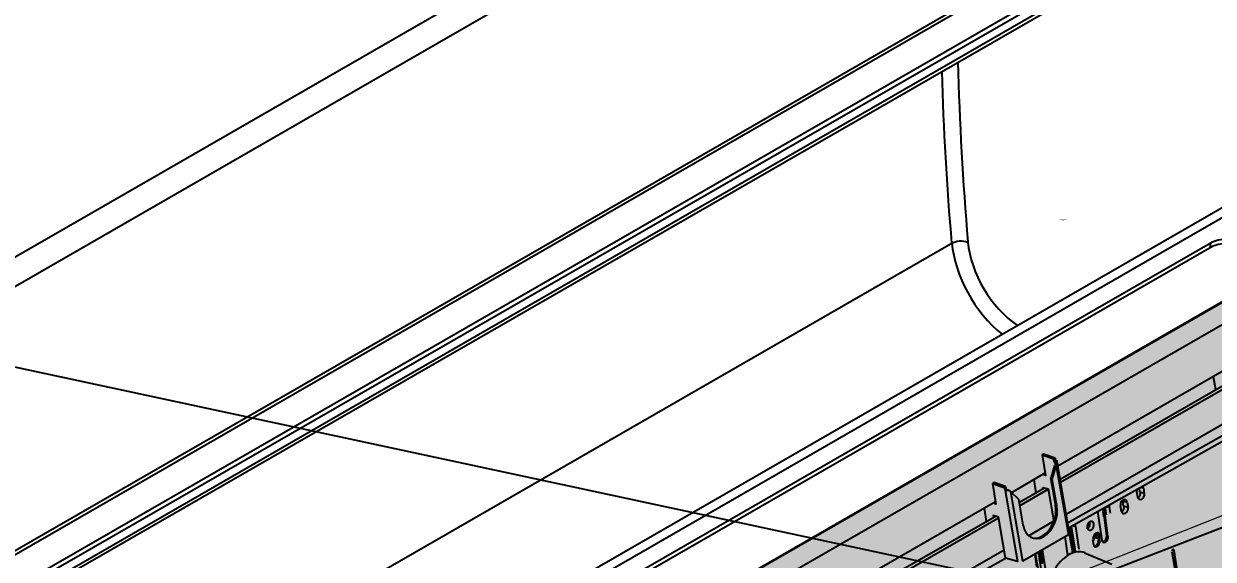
# Model space of a CAD drawing. Header units: feet. Extents: x -689 to 11593, y -511 to 1546.
# Drawn here: x 68.47 to 118.09, y 1328.2 to 1350.53 of the extents above; entities that cross this region are included whole.
import ezdxf
from ezdxf import colors
from ezdxf.entities.mleader import LeaderData, LeaderLine
from ezdxf.enums import TextEntityAlignment as Align
from ezdxf.math import Vec2, Vec3

# ---------------------------------------------------------------- set-up
doc = ezdxf.new("R2018")
doc.units = ezdxf.units.FT
doc.header["$MEASUREMENT"] = 0
for name, color, linetype in [('EQUIPMENT', 6, 'Continuous'), ('G-ANNO-TEXT', 1, 'Continuous'), ('PDF_0', 7, 'Continuous'), ('PDF_THIN', 7, 'Continuous'), ('TEXT', 1, 'Continuous')]:
    doc.layers.add(name, color=color, linetype=linetype)
doc.styles.add('NEI-A', font='arial.ttf')
doc.styles.get("Standard").update_dxf_attribs({"font": 'arial.ttf'})

# ---------------------------------------------------------------- blocks, each defined once
blk = doc.blocks.new('DETAIL_TITLE')
at = {"style": 'NEI-A', "flags": 8}
blk.add_attdef('#', text='', height=0.2, dxfattribs=at).set_placement((0.5922, -0.5109), align=Align.MIDDLE_CENTER)
at = {"lineweight": 30, "flags": 104}
blk.add_attdef('DETAIL_TITLE', text='', height=0.2, dxfattribs=at).set_placement((0.9099, -0.5251), align=Align.BOTTOM_LEFT)
at = {"style": 'NEI-A'}
for tag, p in [('SCALE:', (0.9386, -0.7379)), ('1"_=_', (1.5474, -0.7379))]:
    blk.add_attdef(tag, text='', height=0.1, dxfattribs=at).set_placement(p, align=Align.BOTTOM_LEFT)

msp = doc.modelspace()

# ---------------------------------------------------------------- linework, layer by layer
at = {"layer": 'EQUIPMENT'}
for points in [[(53.05356, 1332.14182), (107.82152, 1363.68099)], [(65.28117, 1326.00972), (54.90235, 1331.97708), (109.76183, 1363.57117), (120.03083, 1358.46413)], [(66.89199, 1327.8585), (94.7519, 1343.89351), (121.64165, 1359.39767)], [(68.33807, 1326.94326), (123.17925, 1358.51904)], [(122.13588, 1357.38414), (122.11757, 1357.38414), (122.11757, 1357.36584), (122.08096, 1357.36584), (122.08096, 1357.34753), (67.05673, 1325.68023)], [(67.25809, 1325.9548), (122.17249, 1357.5855)], [(118.56644, 1342.90505), (66.39776, 1312.86687)], [(122.33723, 1340.63525), (121.38538, 1341.1844), (121.38538, 1341.38575), (122.31893, 1340.8366), (122.50197, 1340.92813), (119.18881, 1342.85013), (66.39776, 1312.44586)]]:
    msp.add_lwpolyline(points, dxfattribs=at)
for points in [[(123.17925, 1358.7387), (68.33807, 1327.14461), (67.12995, 1327.8402), (94.7519, 1343.74707), (121.87961, 1359.37937)], [(67.93537, 1312.57399), (117.96238, 1341.38575), (117.96238, 1341.1844), (67.91706, 1312.35434)]]:
    msp.add_lwpolyline(points, close=True, dxfattribs=at)
msp.add_lwpolyline([(66.39776, 1317.90069), (107.16255, 1341.36744, -0.23545212), (107.85813, 1341.42236)], format="xyb", dxfattribs=at)
for centre, radius, start, end in [((235.05954, 1352.31951), 127.66462, 181.5187076, 184.8900094), ((235.18993, 1352.31523), 128.47948, 181.6875999, 184.8867791)]:
    msp.add_arc(centre, radius, start, end, dxfattribs=at)
for points in [[(107.18907, 1341.39218), (107.3059, 1340.02623), (108.14875, 1338.49319), (109.28516, 1337.57965)], [(107.85896, 1341.42883), (107.96727, 1340.13483), (108.82687, 1338.68862), (109.92984, 1337.94477)], [(118.68542, 1341.36744), (118.42104, 1341.36744), (118.16747, 1341.30679), (117.9804, 1341.1988)], [(118.68542, 1341.55049), (118.42104, 1341.55049), (118.16747, 1341.48983), (117.98041, 1341.38184)]]:
    msp.add_open_spline(points, degree=3, dxfattribs=at)
at = {"layer": 'PDF_0', "lineweight": 25}
msp.add_lwpolyline([(118.56644, 1338.98782), (68.59434, 1310.21267)], dxfattribs=at)
at = {"layer": 'PDF_THIN', "lineweight": 25}
for points in [[(68.88721, 1310.04793), (68.59434, 1310.21267), (121.23894, 1340.50712)], [(69.32653, 1309.71844), (122.26401, 1340.17763), (122.30062, 1339.93967)], [(118.56644, 1338.98782), (68.59434, 1310.21267)], [(111.61062, 1332.08691), (118.56644, 1336.09566)], [(111.70214, 1331.53777), (118.54814, 1335.4733)], [(111.72045, 1331.40963), (118.69458, 1335.40008)], [(118.09052, 1335.82109), (118.18204, 1335.27195)], [(111.95841, 1330.07338), (118.91423, 1334.08213)], [(112.01332, 1329.70729), (119.09728, 1333.69773)], [(119.37185, 1333.60621), (112.04993, 1329.48763)], [(111.00656, 1332.58114), (110.95165, 1332.54453)], [(110.95165, 1332.54453), (111.09808, 1331.6842), (110.96995, 1331.73912)], [(110.95165, 1332.54453), (111.44587, 1332.37979), (111.50079, 1332.4164)], [(111.50079, 1332.4164), (111.00656, 1332.58114)], [(111.50079, 1332.4164), (111.51909, 1332.28826)], [(111.37266, 1331.51946), (111.31774, 1331.51946), (111.48248, 1332.10521)], [(111.31774, 1331.51946), (111.51909, 1330.43948), (111.57401, 1330.42117), (111.37266, 1331.51946), (111.5374, 1332.08691)], [(111.46418, 1332.25165), (111.44587, 1332.37979)], [(111.48248, 1332.25165), (111.46418, 1332.25165), (111.51909, 1332.28826), (111.5374, 1332.28826)], [(111.48248, 1332.25165), (111.57401, 1332.23335)], [(111.48248, 1332.25165), (111.50079, 1332.12352)], [(111.5374, 1332.08691), (112.04993, 1329.21306)], [(111.57401, 1332.25165), (112.08654, 1329.26797)], [(109.67031, 1330.97032), (111.07978, 1331.79403)], [(110.60385, 1331.51946), (110.69538, 1330.97032)], [(111.02486, 1331.75742), (111.09808, 1331.73912)], [(109.43235, 1331.22658), (108.93812, 1331.39133), (108.8832, 1331.35472)], [(108.8832, 1331.35472), (109.02964, 1330.49439), (108.90151, 1330.54931)], [(108.8832, 1331.35472), (109.37743, 1331.18997), (109.43235, 1331.22658)], [(109.37743, 1331.18997), (109.41404, 1331.08015), (109.41404, 1331.06184), (109.92658, 1328.09646), (109.43235, 1328.2429)], [(109.46896, 1331.09845), (109.41404, 1331.08015)], [(109.46896, 1331.09845), (109.43235, 1331.22658)], [(109.46896, 1331.09845), (109.56048, 1331.08015)], [(112.04993, 1329.21306), (110.14623, 1328.11477), (109.652, 1331.00693), (109.96319, 1330.69575), (110.14623, 1329.61576)], [(109.98149, 1330.56761), (111.06147, 1331.17167)], [(110.0181, 1330.42117), (111.20791, 1331.11676)], [(110.98825, 1331.13506), (110.98825, 1331.18997)], [(110.98825, 1331.18997), (111.20791, 1331.13506), (111.44587, 1329.7622)], [(114.94209, 1330.78727), (114.90548, 1331.00693)], [(115.03362, 1330.98862), (115.01531, 1331.15337)], [(115.21666, 1330.93371), (115.03362, 1330.98862)], [(115.18005, 1331.15337), (115.07023, 1331.18997)], [(115.18005, 1331.15337), (115.21666, 1330.93371)], [(102.05551, 1326.59547), (109.01134, 1330.60422)], [(108.95642, 1330.56761), (109.02964, 1330.54931)], [(114.26481, 1330.18321), (114.2282, 1330.42117)], [(114.35634, 1330.40287), (114.31973, 1330.62253)], [(114.50278, 1330.56761), (114.31973, 1330.62253)], [(114.50278, 1330.56761), (114.53939, 1330.34795)], [(102.14704, 1326.06463), (108.99303, 1329.98186)], [(102.16534, 1325.91819), (109.13947, 1329.92694)], [(102.45822, 1324.30737), (109.43235, 1328.2429), (109.13947, 1329.94525), (108.91981, 1330.01847), (108.93812, 1329.94525)], [(108.53541, 1330.32965), (108.62694, 1329.78051)], [(113.27635, 1330.09169), (113.4411, 1328.9934)], [(113.49601, 1330.27473), (113.64245, 1329.17645)], [(113.55093, 1330.23813), (113.49601, 1330.27473)], [(113.53262, 1329.96355), (113.49601, 1330.20152)], [(113.69737, 1329.15814), (113.55093, 1330.23813)], [(113.64245, 1330.03677), (113.58754, 1330.34795)], [(113.66076, 1330.38456), (113.75228, 1330.36626), (113.78889, 1330.10999)], [(114.53939, 1330.34795), (114.35634, 1330.40287)], [(110.3842, 1329.17645), (111.42757, 1329.78051)], [(112.15976, 1329.45102), (112.10485, 1329.46932)], [(112.10485, 1329.46932), (112.25129, 1328.46256)], [(112.3062, 1328.46256), (112.15976, 1329.45102)], [(112.34281, 1328.53578), (112.17807, 1329.56085)], [(112.25129, 1329.59746), (112.34281, 1329.56085), (112.48925, 1328.609)], [(112.03163, 1328.35273), (111.9218, 1329.13984)], [(113.0567, 1329.0117), (113.09331, 1328.79205)], [(113.11161, 1328.97509), (113.11161, 1329.0117)], [(113.22144, 1329.04831), (113.20314, 1329.23136), (113.36788, 1329.17645), (113.38618, 1329.12153)], [(113.27635, 1329.19475), (113.31296, 1328.97509)], [(113.33127, 1329.17645), (113.27635, 1329.19475)], [(113.36788, 1328.95679), (113.31296, 1328.97509)], [(113.36788, 1328.95679), (113.33127, 1329.17645)], [(113.69737, 1329.15814), (113.64245, 1329.17645)], [(102.4033, 1324.58194), (109.37743, 1328.59069)], [(110.82351, 1327.63884), (110.67707, 1328.42595)], [(110.93334, 1327.71206), (110.80521, 1328.49917)], [(110.95165, 1328.00494), (110.87843, 1328.53578)], [(111.00656, 1328.02324), (110.91504, 1328.57239)], [(110.95165, 1328.59069), (111.07978, 1327.80359)], [(113.86211, 1327.96833), (112.72721, 1328.44425)], [(116.36987, 1328.49917), (116.5163, 1327.62054)], [(116.38817, 1328.57239), (116.46139, 1328.55408)], [(116.60783, 1327.65715), (116.46139, 1328.55408)], [(110.73199, 1327.87681), (110.65877, 1328.40765)]]:
    msp.add_lwpolyline(points, dxfattribs=at)
for points in [[(111.56858, 1332.09699, 0.06204264), (111.59004, 1332.22929, -0.06204264)], [(109.5734, 1331.07508, -0.02774712), (109.66175, 1331.00077)], [(114.3405, 1330.63412, 0.03591116), (114.33383, 1330.66031, -0.03591116)], [(112.23298, 1328.46256), (112.06824, 1329.41441, -0.09276661), (112.06712, 1329.50882)], [(112.10625, 1329.52476, -0.05677262), (112.11467, 1329.48633)]]:
    msp.add_lwpolyline(points, format="xyb", dxfattribs=at)
at = {"layer": 'PDF_THIN', "color": 7, "lineweight": 0, "true_color": 0xffffff}
for points in [[(117.17528, 1325.31413), (68.59434, 1310.21267), (121.55012, 1331.24489), (121.62334, 1331.26319)], [(121.34877, 1330.64083), (68.59434, 1310.21267), (121.38538, 1330.65914)], [(121.31216, 1330.60422), (68.59434, 1310.21267), (121.34877, 1330.62253)]]:
    msp.add_lwpolyline(points, dxfattribs=at)
at = {"layer": 'PDF_THIN', "lineweight": 25}
for centre, radius, start, end in [((115.138, 1331.05387), 0.23841, 168.515436, 189.715302), ((113.30478, 1330.25401), 0.18378, 6.068912, 14.433051), ((113.72854, 1330.26676), 0.23841, 168.515436, 189.715302), ((113.03852, 1329.20968), 0.18836, 10.175953, 18.402649)]:
    msp.add_arc(centre, radius, start, end, dxfattribs=at)
for points in [[(111.51619, 1332.11353), (111.53717, 1332.18639), (111.52678, 1332.25402), (111.49301, 1332.26459)], [(111.58451, 1332.24587), (111.59959, 1332.27031), (111.58535, 1332.29225), (111.54716, 1332.30343)], [(109.42258, 1331.08328), (109.46077, 1331.07211), (109.5171, 1331.07339), (109.57036, 1331.08665)], [(114.96464, 1330.76461), (115.03164, 1330.81379), (115.06995, 1330.91436), (115.05439, 1331.00022)], [(115.11054, 1330.69771), (115.18773, 1330.7395), (115.23634, 1330.85035), (115.21913, 1330.9453)], [(115.18252, 1331.16496), (115.17753, 1331.19253), (115.16722, 1331.21677), (115.15246, 1331.23565)], [(111.02167, 1329.14304), (111.41059, 1329.36725), (111.65764, 1329.94505), (111.57348, 1330.43359)], [(111.27652, 1329.45128), (111.48199, 1329.73769), (111.57521, 1330.12308), (111.51856, 1330.45189)], [(113.77305, 1330.37786), (113.76806, 1330.40542), (113.75775, 1330.42967), (113.74299, 1330.44855)], [(114.33433, 1330.67548), (114.25714, 1330.63369), (114.20852, 1330.52284), (114.22574, 1330.42788)], [(114.28737, 1330.17885), (114.35437, 1330.22804), (114.39267, 1330.32861), (114.37711, 1330.41447)], [(114.50525, 1330.57921), (114.48803, 1330.67416), (114.41151, 1330.71726), (114.33433, 1330.67548)], [(114.93962, 1330.79398), (114.95683, 1330.69902), (115.03336, 1330.65592), (115.11054, 1330.69771)], [(113.2912, 1330.17957), (113.28409, 1330.14962), (113.2819, 1330.11991), (113.28484, 1330.09299)], [(113.54245, 1330.25513), (113.53961, 1330.28118), (113.53206, 1330.30388), (113.52041, 1330.32139)], [(114.26235, 1330.20822), (114.27956, 1330.11327), (114.35608, 1330.07017), (114.43326, 1330.11196)], [(114.43326, 1330.11196), (114.51045, 1330.15374), (114.55907, 1330.2646), (114.54185, 1330.35955)], [(110.16507, 1329.62165), (110.24924, 1329.13312), (110.63275, 1328.91883), (111.02167, 1329.14304)], [(110.53965, 1329.08734), (110.78725, 1329.0247), (111.07105, 1329.16487), (111.27652, 1329.45128)], [(112.16959, 1329.46803), (112.16618, 1329.49932), (112.15599, 1329.52567), (112.14019, 1329.54403)], [(112.34528, 1329.57244), (112.34028, 1329.60001), (112.32997, 1329.62426), (112.31521, 1329.64314)], [(112.84347, 1329.62983), (112.81136, 1329.52865), (112.84392, 1329.42804), (112.91619, 1329.40511)], [(113.03246, 1329.7715), (112.96019, 1329.79444), (112.87558, 1329.73101), (112.84347, 1329.62983)], [(112.85959, 1329.48327), (112.89567, 1329.50975), (112.92481, 1329.55244), (112.94044, 1329.6017)], [(112.91619, 1329.40511), (112.98846, 1329.38217), (113.07308, 1329.4456), (113.10518, 1329.54678)], [(112.94044, 1329.6017), (112.95607, 1329.65095), (112.95687, 1329.70263), (112.94267, 1329.74507)], [(113.10518, 1329.54678), (113.13729, 1329.64796), (113.10473, 1329.74857), (113.03246, 1329.7715)], [(112.05614, 1329.22753), (112.0888, 1329.24555), (112.1058, 1329.26674), (112.10256, 1329.2854)], [(113.19419, 1329.27853), (113.12306, 1329.23376), (113.07349, 1329.12307), (113.08348, 1329.03131)], [(113.21773, 1329.28431), (113.14055, 1329.24252), (113.09193, 1329.13167), (113.10914, 1329.03672)], [(113.34109, 1329.19345), (113.3311, 1329.28522), (113.26533, 1329.32331), (113.19419, 1329.27853)], [(113.38865, 1329.18804), (113.37144, 1329.283), (113.29492, 1329.3261), (113.21773, 1329.28431)], [(113.28618, 1329.21176), (113.28216, 1329.24864), (113.26875, 1329.27849), (113.24804, 1329.29659)], [(113.24869, 1328.72657), (113.31983, 1328.77135), (113.36939, 1328.88203), (113.3594, 1328.9738)], [(113.25952, 1328.81346), (113.29372, 1328.86748), (113.31071, 1328.93495), (113.30448, 1328.9921)], [(113.44958, 1328.9947), (113.45957, 1328.90293), (113.52534, 1328.86484), (113.59648, 1328.90962)], [(113.48386, 1328.92751), (113.52648, 1328.92782), (113.57311, 1328.9608), (113.60731, 1329.01482)], [(113.59648, 1328.90962), (113.66762, 1328.95439), (113.71718, 1329.06508), (113.70719, 1329.15684)], [(113.60731, 1329.01482), (113.64152, 1329.06883), (113.6585, 1329.1363), (113.65227, 1329.19345)], [(112.74828, 1328.45833), (112.50589, 1328.56113), (112.20686, 1328.49839), (111.92621, 1328.28584)], [(113.10179, 1328.81165), (113.11178, 1328.71989), (113.17755, 1328.68179), (113.24869, 1328.72657)], [(113.13607, 1328.72615), (113.17869, 1328.72647), (113.22531, 1328.75945), (113.25952, 1328.81346)], [(116.40524, 1328.60224), (116.37951, 1328.58831), (116.36331, 1328.55136), (116.36904, 1328.51971)], [(116.46221, 1328.57015), (116.45648, 1328.6018), (116.43097, 1328.61617), (116.40524, 1328.60224)], [(111.92621, 1328.28584), (111.64556, 1328.07329), (111.40993, 1327.73111), (111.27844, 1327.34514)]]:
    msp.add_open_spline(points, degree=3, dxfattribs=at)
at = {"layer": 'PDF_THIN', "color": 7, "true_color": 0xffffff, "transparency": 33554559}
for points in [[(111.99518, 1342.35438), (111.684, 1342.35438), (111.83044, 1342.33607)], [(68.59434, 1310.21267), (118.56644, 1338.98782), (121.55012, 1331.24489)], [(121.51351, 1331.22658), (121.36708, 1331.13506), (68.59434, 1310.21267)], [(121.36708, 1331.13506), (68.59434, 1310.21267), (121.36708, 1331.09845)], [(121.36708, 1331.09845), (121.38538, 1331.06184), (68.59434, 1310.21267)], [(121.38538, 1331.06184), (68.59434, 1310.21267), (121.38538, 1331.02523)], [(121.38538, 1331.02523), (121.38538, 1330.98862), (68.59434, 1310.21267)], [(121.38538, 1330.98862), (68.59434, 1310.21267), (121.40369, 1330.97032)], [(121.40369, 1330.97032), (121.42199, 1330.95201), (68.59434, 1310.21267)], [(121.42199, 1330.95201), (68.59434, 1310.21267), (121.4403, 1330.9154)], [(121.4403, 1330.9154), (68.59434, 1310.21267), (121.4586, 1330.87879)], [(121.4586, 1330.87879), (121.4586, 1330.84218), (68.59434, 1310.21267)], [(121.4586, 1330.84218), (68.59434, 1310.21267), (121.4586, 1330.80557)], [(121.4586, 1330.80557), (121.4403, 1330.76896), (68.59434, 1310.21267)], [(121.4403, 1330.76896), (68.59434, 1310.21267), (121.42199, 1330.71405)], [(121.42199, 1330.71405), (121.40369, 1330.69575), (68.59434, 1310.21267)], [(121.40369, 1330.69575), (68.59434, 1310.21267), (121.38538, 1330.65914)], [(121.27555, 1330.58592), (68.59434, 1310.21267), (121.40369, 1329.81711)], [(121.40369, 1329.81711), (68.59434, 1310.21267), (120.98268, 1328.84696)], [(120.98268, 1328.84696), (116.46139, 1326.28429), (68.59434, 1310.21267)]]:
    msp.add_solid(points, dxfattribs=at)

# ---------------------------------------------------------------- block references
at = {"layer": 'G-ANNO-TEXT'}
ref = msp.add_blockref('DETAIL_TITLE', (55.6153, 1408.22671), dxfattribs=dict(at, xscale=18.99347914525915, yscale=18.99347914525915, zscale=18.99347914525915))
lines = msp.add_mtext('{\\LTYPICAL MV SECTIONALIZING CABINET INSTALLATION}', dxfattribs={"layer": '0', "insert": (72.8974, 1403.95055), "char_height": 143.712792, "attachment_point": 1})
ref.add_attrib('DETAIL_TITLE', '', (72.8974, 1403.95055)).embed_mtext(lines)

# ---------------------------------------------------------------- leaders
at = {"layer": 'TEXT'}
ml = msp.add_multileader_mtext('Standard', dxfattribs=at)
ml.set_content('PHASE C', color=256, style='NEI-A')
ml.set_leader_properties()
ml.build(insert=Vec2(0, 0))
ml.multileader.update_dxf_attribs({"dogleg_length": 0.0625, "arrow_head_size": 2.5, "scale": 20})
ctx = ml.context
ctx.base_point, ctx.scale, ctx.char_height, ctx.arrow_head_size, ctx.landing_gap_size, ctx.plane_origin = Vec3(29.04782, 1341.1089), 20, 2, 2.5, 1.5, Vec3(153.25383, 1269.06525)
ctx.text_align_type = 2
notes = []
notes.append((ctx, [(0, (1, 1, 0), (45.23779, 1341.1089), (-1, 0), 1.25, [(0, [(112.12024, 1326.75577)], 0, [])])]))
ctx.mtext.insert, ctx.mtext.alignment, ctx.mtext.line_spacing_factor, ctx.mtext.flow_direction = Vec3(42.48779, 1342.12596), 3, 0.9, 5
ml = msp.add_multileader_mtext('Standard', dxfattribs=at)
ml.set_content('PHASE B', color=256, style='NEI-A')
ml.set_leader_properties()
ml.build(insert=Vec2(0, 0))
ml.multileader.update_dxf_attribs({"dogleg_length": 0.0625, "arrow_head_size": 2.5, "scale": 20})
ctx = ml.context
ctx.base_point, ctx.scale, ctx.char_height, ctx.arrow_head_size, ctx.landing_gap_size, ctx.plane_origin = Vec3(29.24018, 1333.09509), 20, 2, 2.5, 1.5, Vec3(136.25782, 1259.47354)
ctx.text_align_type = 2
notes.append((ctx, [(0, (1, 1, 0), (45.23779, 1333.09509), (-1, 0), 1.25, [(0, [(95.12423, 1317.16405)], 0, [])])]))
ctx.mtext.insert, ctx.mtext.alignment, ctx.mtext.line_spacing_factor, ctx.mtext.flow_direction = Vec3(42.48779, 1334.11214), 3, 0.9, 5
for ctx, leaders in notes:
    for number, flags, end, landing, length, lines in leaders:
        leader = LeaderData()
        leader.index, (leader.has_last_leader_line, leader.has_dogleg_vector, leader.attachment_direction) = number, flags
        leader.last_leader_point, leader.dogleg_vector, leader.dogleg_length = Vec3(end), Vec3(landing), length
        for number, points, colour, breaks in lines:
            line = LeaderLine()
            line.index, line.vertices, line.color, line.breaks = number, Vec3.list(points), colors.encode_raw_color(colour), breaks
            leader.lines.append(line)
        ctx.leaders.append(leader)

doc.saveas('drawing.dxf')
